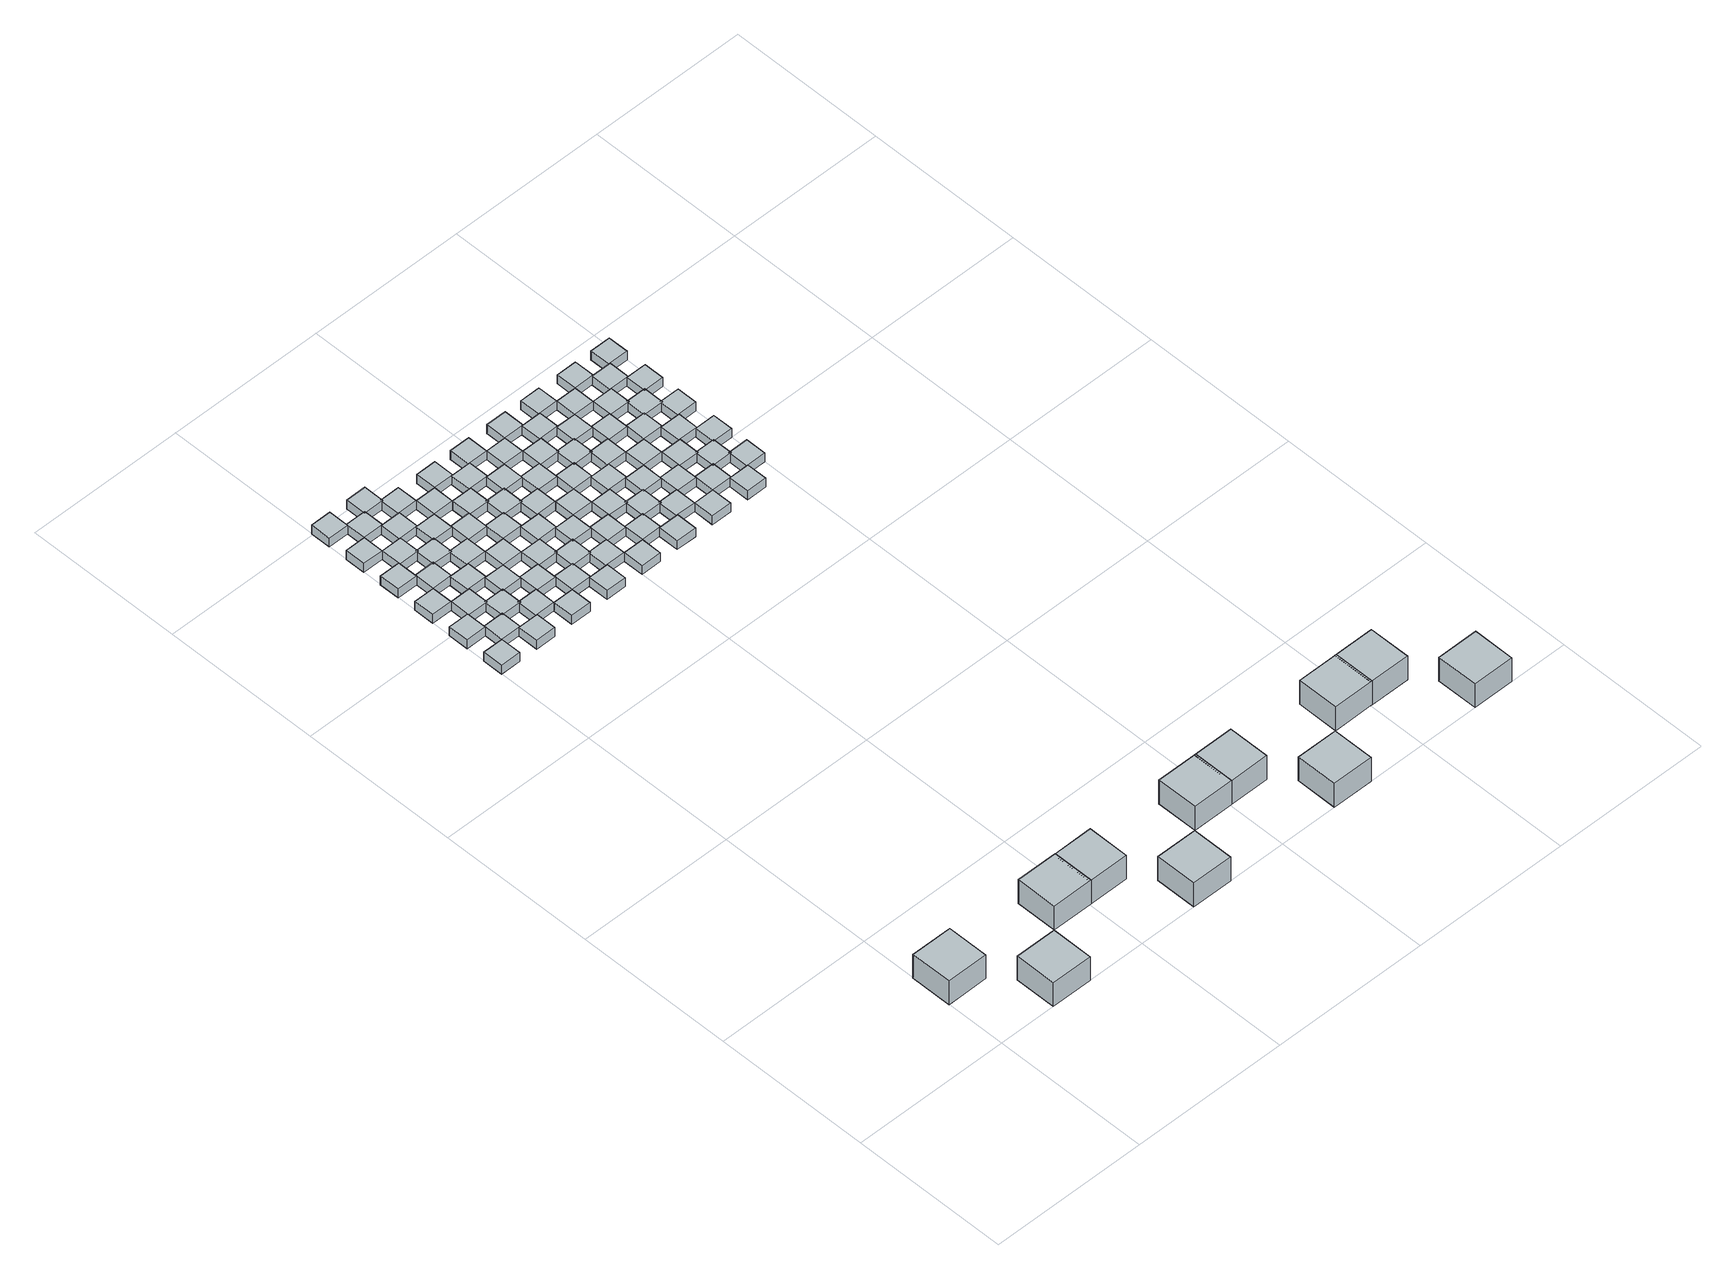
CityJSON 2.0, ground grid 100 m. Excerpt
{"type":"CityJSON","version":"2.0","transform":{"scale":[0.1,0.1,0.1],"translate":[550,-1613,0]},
"CityObjects":{
"object1":{"type":"GenericCityObject","geometry":[{"type":"Solid","lod":"1","boundaries":[[[[0,1,2,3]],[[4,5,1,0]],[[5,6,2,1]],[[6,7,3,2]],[[7,4,0,3]],[[7,6,5,4]]]]}]},
"object2":{"type":"GenericCityObject","geometry":[{"type":"Solid","lod":"1","boundaries":[[[[8,9,10,11]],[[12,13,9,8]],[[13,14,10,9]],[[14,15,11,10]],[[15,12,8,11]],[[15,14,13,12]]]]}]},
"object3":{"type":"GenericCityObject","geometry":[{"type":"Solid","lod":"1","boundaries":[[[[16,17,18,19]],[[20,21,17,16]],[[21,22,18,17]],[[22,23,19,18]],[[23,20,16,19]],[[23,22,21,20]]]]}]},
"object4":{"type":"GenericCityObject","geometry":[{"type":"Solid","lod":"1","boundaries":[[[[24,25,26,27]],[[28,29,25,24]],[[29,30,26,25]],[[30,31,27,26]],[[31,28,24,27]],[[31,30,29,28]]]]}]},
"object5":{"type":"GenericCityObject","geometry":[{"type":"Solid","lod":"1","boundaries":[[[[32,33,34,35]],[[36,37,33,32]],[[37,38,34,33]],[[38,39,35,34]],[[39,36,32,35]],[[39,38,37,36]]]]}]},
"object6":{"type":"GenericCityObject","geometry":[{"type":"Solid","lod":"1","boundaries":[[[[40,41,42,43]],[[44,45,41,40]],[[45,46,42,41]],[[46,47,43,42]],[[47,44,40,43]],[[47,46,45,44]]]]}]},
"object7":{"type":"GenericCityObject","geometry":[{"type":"Solid","lod":"1","boundaries":[[[[48,49,50,51]],[[52,53,49,48]],[[53,54,50,49]],[[54,55,51,50]],[[55,52,48,51]],[[55,54,53,52]]]]}]},
"object8":{"type":"GenericCityObject","geometry":[{"type":"Solid","lod":"1","boundaries":[[[[26,56,57,58]],[[30,59,56,26]],[[59,60,57,56]],[[60,61,58,57]],[[61,30,26,58]],[[61,60,59,30]]]]}]},
"object9":{"type":"GenericCityObject","geometry":[{"type":"Solid","lod":"1","boundaries":[[[[62,63,64,65]],[[66,67,63,62]],[[67,68,64,63]],[[68,69,65,64]],[[69,66,62,65]],[[69,68,67,66]]]]}]},
"object10":{"type":"GenericCityObject","geometry":[{"type":"Solid","lod":"1","boundaries":[[[[70,71,72,49]],[[73,74,71,70]],[[74,75,72,71]],[[75,53,49,72]],[[53,73,70,49]],[[53,75,74,73]]]]}]},
"object11":{"type":"GenericCityObject","geometry":[{"type":"Solid","lod":"1","boundaries":[[[[76,77,78,79]],[[80,81,77,76]],[[81,82,78,77]],[[82,83,79,78]],[[83,80,76,79]],[[83,82,81,80]]]]}]},
"object12":{"type":"GenericCityObject","geometry":[{"type":"Solid","lod":"1","boundaries":[[[[84,85,86,87]],[[88,89,85,84]],[[89,90,86,85]],[[90,91,87,86]],[[91,88,84,87]],[[91,90,89,88]]]]}]},
"object13":{"type":"GenericCityObject","geometry":[{"type":"Solid","lod":"1","boundaries":[[[[50,92,93,94]],[[54,95,92,50]],[[95,96,93,92]],[[96,97,94,93]],[[97,54,50,94]],[[97,96,95,54]]]]}]},
"object14":{"type":"GenericCityObject","geometry":[{"type":"Solid","lod":"1","boundaries":[[[[98,99,100,101]],[[102,103,99,98]],[[103,104,100,99]],[[104,105,101,100]],[[105,102,98,101]],[[105,104,103,102]]]]}]},
"object15":{"type":"GenericCityObject","geometry":[{"type":"Solid","lod":"1","boundaries":[[[[106,107,108,109]],[[110,111,107,106]],[[111,112,108,107]],[[112,113,109,108]],[[113,110,106,109]],[[113,112,111,110]]]]}]},
"object16":{"type":"GenericCityObject","geometry":[{"type":"Solid","lod":"1","boundaries":[[[[114,115,116,117]],[[118,119,115,114]],[[119,120,116,115]],[[120,121,117,116]],[[121,118,114,117]],[[121,120,119,118]]]]}]},
"object17":{"type":"GenericCityObject","geometry":[{"type":"Solid","lod":"1","boundaries":[[[[122,123,124,85]],[[125,126,123,122]],[[126,127,124,123]],[[127,89,85,124]],[[89,125,122,85]],[[89,127,126,125]]]]}]},
"object18":{"type":"GenericCityObject","geometry":[{"type":"Solid","lod":"1","boundaries":[[[[128,129,130,131]],[[132,133,129,128]],[[133,134,130,129]],[[134,135,131,130]],[[135,132,128,131]],[[135,134,133,132]]]]}]},
"object19":{"type":"GenericCityObject","geometry":[{"type":"Solid","lod":"1","boundaries":[[[[136,137,138,139]],[[140,141,137,136]],[[141,142,138,137]],[[142,143,139,138]],[[143,140,136,139]],[[143,142,141,140]]]]}]},
"object20":{"type":"GenericCityObject","geometry":[{"type":"Solid","lod":"1","boundaries":[[[[86,144,145,146]],[[90,147,144,86]],[[147,148,145,144]],[[148,149,146,145]],[[149,90,86,146]],[[149,148,147,90]]]]}]},
"object21":{"type":"GenericCityObject","geometry":[{"type":"Solid","lod":"1","boundaries":[[[[150,151,152,153]],[[154,155,151,150]],[[155,156,152,151]],[[156,157,153,152]],[[157,154,150,153]],[[157,156,155,154]]]]}]},
"object22":{"type":"GenericCityObject","geometry":[{"type":"Solid","lod":"1","boundaries":[[[[158,159,160,161]],[[162,163,159,158]],[[163,164,160,159]],[[164,165,161,160]],[[165,162,158,161]],[[165,164,163,162]]]]}]},
"object23":{"type":"GenericCityObject","geometry":[{"type":"Solid","lod":"1","boundaries":[[[[166,167,168,137]],[[169,170,167,166]],[[170,171,168,167]],[[171,141,137,168]],[[141,169,166,137]],[[141,171,170,169]]]]}]},
"object24":{"type":"GenericCityObject","geometry":[{"type":"Solid","lod":"1","boundaries":[[[[172,173,174,175]],[[176,177,173,172]],[[177,178,174,173]],[[178,179,175,174]],[[179,176,172,175]],[[179,178,177,176]]]]}]},
"object25":{"type":"GenericCityObject","geometry":[{"type":"Solid","lod":"1","boundaries":[[[[180,181,182,183]],[[184,185,181,180]],[[185,186,182,181]],[[186,187,183,182]],[[187,184,180,183]],[[187,186,185,184]]]]}]},
"object26":{"type":"GenericCityObject","geometry":[{"type":"Solid","lod":"1","boundaries":[[[[188,189,190,191]],[[192,193,189,188]],[[193,194,190,189]],[[194,195,191,190]],[[195,192,188,191]],[[195,194,193,192]]]]}]},
"object27":{"type":"GenericCityObject","geometry":[{"type":"Solid","lod":"1","boundaries":[[[[196,197,198,199]],[[200,201,197,196]],[[201,202,198,197]],[[202,203,199,198]],[[203,200,196,199]],[[203,202,201,200]]]]}]},
"object28":{"type":"GenericCityObject","geometry":[{"type":"Solid","lod":"1","boundaries":[[[[204,205,206,207]],[[208,209,205,204]],[[209,210,206,205]],[[210,211,207,206]],[[211,208,204,207]],[[211,210,209,208]]]]}]},
"object29":{"type":"GenericCityObject","geometry":[{"type":"Solid","lod":"1","boundaries":[[[[160,212,213,181]],[[164,214,212,160]],[[214,215,213,212]],[[215,185,181,213]],[[185,164,160,181]],[[185,215,214,164]]]]}]},
"object30":{"type":"GenericCityObject","geometry":[{"type":"Solid","lod":"1","boundaries":[[[[168,216,217,218]],[[171,219,216,168]],[[219,220,217,216]],[[220,221,218,217]],[[221,171,168,218]],[[221,220,219,171]]]]}]},
"object31":{"type":"GenericCityObject","geometry":[{"type":"Solid","lod":"1","boundaries":[[[[222,223,224,225]],[[226,227,223,222]],[[227,228,224,223]],[[228,229,225,224]],[[229,226,222,225]],[[229,228,227,226]]]]}]},
"object32":{"type":"GenericCityObject","geometry":[{"type":"Solid","lod":"1","boundaries":[[[[230,231,232,233]],[[234,235,231,230]],[[235,236,232,231]],[[236,237,233,232]],[[237,234,230,233]],[[237,236,235,234]]]]}]},
"object33":{"type":"GenericCityObject","geometry":[{"type":"Solid","lod":"1","boundaries":[[[[238,239,240,212]],[[241,242,239,238]],[[242,243,240,239]],[[243,214,212,240]],[[214,241,238,212]],[[214,243,242,241]]]]}]},
"object34":{"type":"GenericCityObject","geometry":[{"type":"Solid","lod":"1","boundaries":[[[[244,245,246,247]],[[248,249,245,244]],[[249,250,246,245]],[[250,251,247,246]],[[251,248,244,247]],[[251,250,249,248]]]]}]},
"object35":{"type":"GenericCityObject","geometry":[{"type":"Solid","lod":"1","boundaries":[[[[206,252,253,223]],[[210,254,252,206]],[[254,255,253,252]],[[255,227,223,253]],[[227,210,206,223]],[[227,255,254,210]]]]}]},
"object36":{"type":"GenericCityObject","geometry":[{"type":"Solid","lod":"1","boundaries":[[[[213,256,257,258]],[[215,259,256,213]],[[259,260,257,256]],[[260,261,258,257]],[[261,215,213,258]],[[261,260,259,215]]]]}]},
"object37":{"type":"GenericCityObject","geometry":[{"type":"Solid","lod":"1","boundaries":[[[[262,263,264,265]],[[266,267,263,262]],[[267,268,264,263]],[[268,269,265,264]],[[269,266,262,265]],[[269,268,267,266]]]]}]},
"object38":{"type":"GenericCityObject","geometry":[{"type":"Solid","lod":"1","boundaries":[[[[270,271,272,273]],[[274,275,271,270]],[[275,276,272,271]],[[276,277,273,272]],[[277,274,270,273]],[[277,276,275,274]]]]}]},
"object39":{"type":"GenericCityObject","geometry":[{"type":"Solid","lod":"1","boundaries":[[[[278,279,280,252]],[[281,282,279,278]],[[282,283,280,279]],[[283,254,252,280]],[[254,281,278,252]],[[254,283,282,281]]]]}]},
"object40":{"type":"GenericCityObject","geometry":[{"type":"Solid","lod":"1","boundaries":[[[[284,285,286,287]],[[288,289,285,284]],[[289,290,286,285]],[[290,291,287,286]],[[291,288,284,287]],[[291,290,289,288]]]]}]},
"object41":{"type":"GenericCityObject","geometry":[{"type":"Solid","lod":"1","boundaries":[[[[292,293,294,295]],[[296,297,293,292]],[[297,298,294,293]],[[298,299,295,294]],[[299,296,292,295]],[[299,298,297,296]]]]}]},
"object42":{"type":"GenericCityObject","geometry":[{"type":"Solid","lod":"1","boundaries":[[[[253,300,301,302]],[[255,303,300,253]],[[303,304,301,300]],[[304,305,302,301]],[[305,255,253,302]],[[305,304,303,255]]]]}]},
"object43":{"type":"GenericCityObject","geometry":[{"type":"Solid","lod":"1","boundaries":[[[[306,307,308,309]],[[310,311,307,306]],[[311,312,308,307]],[[312,313,309,308]],[[313,310,306,309]],[[313,312,311,310]]]]}]},
"object44":{"type":"GenericCityObject","geometry":[{"type":"Solid","lod":"1","boundaries":[[[[314,315,316,317]],[[318,319,315,314]],[[319,320,316,315]],[[320,321,317,316]],[[321,318,314,317]],[[321,320,319,318]]]]}]},
"object45":{"type":"GenericCityObject","geometry":[{"type":"Solid","lod":"1","boundaries":[[[[322,323,324,293]],[[325,326,323,322]],[[326,327,324,323]],[[327,297,293,324]],[[297,325,322,293]],[[297,327,326,325]]]]}]},
"object46":{"type":"GenericCityObject","geometry":[{"type":"Solid","lod":"1","boundaries":[[[[328,329,330,331]],[[332,333,329,328]],[[333,334,330,329]],[[334,335,331,330]],[[335,332,328,331]],[[335,334,333,332]]]]}]},
"object47":{"type":"GenericCityObject","geometry":[{"type":"Solid","lod":"1","boundaries":[[[[336,337,338,339]],[[340,341,337,336]],[[341,342,338,337]],[[342,343,339,338]],[[343,340,336,339]],[[343,342,341,340]]]]}]},
"object48":{"type":"GenericCityObject","geometry":[{"type":"Solid","lod":"1","boundaries":[[[[344,345,346,347]],[[348,349,345,344]],[[349,350,346,345]],[[350,351,347,346]],[[351,348,344,347]],[[351,350,349,348]]]]}]},
"object49":{"type":"GenericCityObject","geometry":[{"type":"Solid","lod":"1","boundaries":[[[[352,353,354,355]],[[356,357,353,352]],[[357,358,354,353]],[[358,359,355,354]],[[359,356,352,355]],[[359,358,357,356]]]]}]},
"object50":{"type":"GenericCityObject","geometry":[{"type":"Solid","lod":"1","boundaries":[[[[360,361,362,363]],[[364,365,361,360]],[[365,366,362,361]],[[366,367,363,362]],[[367,364,360,363]],[[367,366,365,364]]]]}]},
"object51":{"type":"GenericCityObject","geometry":[{"type":"Solid","lod":"1","boundaries":[[[[316,368,369,337]],[[320,370,368,316]],[[370,371,369,368]],[[371,341,337,369]],[[341,320,316,337]],[[341,371,370,320]]]]}]},
"object52":{"type":"GenericCityObject","geometry":[{"type":"Solid","lod":"1","boundaries":[[[[324,372,373,374]],[[327,375,372,324]],[[375,376,373,372]],[[376,377,374,373]],[[377,327,324,374]],[[377,376,375,327]]]]}]},
"object53":{"type":"GenericCityObject","geometry":[{"type":"Solid","lod":"1","boundaries":[[[[378,379,380,381]],[[382,383,379,378]],[[383,384,380,379]],[[384,385,381,380]],[[385,382,378,381]],[[385,384,383,382]]]]}]},
"object54":{"type":"GenericCityObject","geometry":[{"type":"Solid","lod":"1","boundaries":[[[[386,387,388,389]],[[390,391,387,386]],[[391,392,388,387]],[[392,393,389,388]],[[393,390,386,389]],[[393,392,391,390]]]]}]},
"object55":{"type":"GenericCityObject","geometry":[{"type":"Solid","lod":"1","boundaries":[[[[394,395,396,368]],[[397,398,395,394]],[[398,399,396,395]],[[399,370,368,396]],[[370,397,394,368]],[[370,399,398,397]]]]}]},
"object56":{"type":"GenericCityObject","geometry":[{"type":"Solid","lod":"1","boundaries":[[[[400,401,402,403]],[[404,405,401,400]],[[405,406,402,401]],[[406,407,403,402]],[[407,404,400,403]],[[407,406,405,404]]]]}]},
"object57":{"type":"GenericCityObject","geometry":[{"type":"Solid","lod":"1","boundaries":[[[[362,408,409,379]],[[366,410,408,362]],[[410,411,409,408]],[[411,383,379,409]],[[383,366,362,379]],[[383,411,410,366]]]]}]},
"object58":{"type":"GenericCityObject","geometry":[{"type":"Solid","lod":"1","boundaries":[[[[369,412,413,414]],[[371,415,412,369]],[[415,416,413,412]],[[416,417,414,413]],[[417,371,369,414]],[[417,416,415,371]]]]}]},
"object59":{"type":"GenericCityObject","geometry":[{"type":"Solid","lod":"1","boundaries":[[[[418,419,420,421]],[[422,423,419,418]],[[423,424,420,419]],[[424,425,421,420]],[[425,422,418,421]],[[425,424,423,422]]]]}]},
"object60":{"type":"GenericCityObject","geometry":[{"type":"Solid","lod":"1","boundaries":[[[[426,427,428,429]],[[430,431,427,426]],[[431,432,428,427]],[[432,433,429,428]],[[433,430,426,429]],[[433,432,431,430]]]]}]},
"object61":{"type":"GenericCityObject","geometry":[{"type":"Solid","lod":"1","boundaries":[[[[434,435,436,408]],[[437,438,435,434]],[[438,439,436,435]],[[439,410,408,436]],[[410,437,434,408]],[[410,439,438,437]]]]}]},
"object62":{"type":"GenericCityObject","geometry":[{"type":"Solid","lod":"1","boundaries":[[[[440,441,442,443]],[[444,445,441,440]],[[445,446,442,441]],[[446,447,443,442]],[[447,444,440,443]],[[447,446,445,444]]]]}]},
"object63":{"type":"GenericCityObject","geometry":[{"type":"Solid","lod":"1","boundaries":[[[[448,449,450,451]],[[452,453,449,448]],[[453,454,450,449]],[[454,455,451,450]],[[455,452,448,451]],[[455,454,453,452]]]]}]},
"object64":{"type":"GenericCityObject","geometry":[{"type":"Solid","lod":"1","boundaries":[[[[409,456,457,458]],[[411,459,456,409]],[[459,460,457,456]],[[460,461,458,457]],[[461,411,409,458]],[[461,460,459,411]]]]}]},
"object65":{"type":"GenericCityObject","geometry":[{"type":"Solid","lod":"1","boundaries":[[[[462,463,464,465]],[[466,467,463,462]],[[467,468,464,463]],[[468,469,465,464]],[[469,466,462,465]],[[469,468,467,466]]]]}]},
"object66":{"type":"GenericCityObject","geometry":[{"type":"Solid","lod":"1","boundaries":[[[[470,471,472,473]],[[474,475,471,470]],[[475,476,472,471]],[[476,477,473,472]],[[477,474,470,473]],[[477,476,475,474]]]]}]},
"object67":{"type":"GenericCityObject","geometry":[{"type":"Solid","lod":"1","boundaries":[[[[478,479,480,449]],[[481,482,479,478]],[[482,483,480,479]],[[483,453,449,480]],[[453,481,478,449]],[[453,483,482,481]]]]}]},
"object68":{"type":"GenericCityObject","geometry":[{"type":"Solid","lod":"1","boundaries":[[[[484,485,486,487]],[[488,489,485,484]],[[489,490,486,485]],[[490,491,487,486]],[[491,488,484,487]],[[491,490,489,488]]]]}]},
"object69":{"type":"GenericCityObject","geometry":[{"type":"Solid","lod":"1","boundaries":[[[[492,493,494,495]],[[496,497,493,492]],[[497,498,494,493]],[[498,499,495,494]],[[499,496,492,495]],[[499,498,497,496]]]]}]},
"object70":{"type":"GenericCityObject","geometry":[{"type":"Solid","lod":"1","boundaries":[[[[500,501,502,503]],[[504,505,501,500]],[[505,506,502,501]],[[506,507,503,502]],[[507,504,500,503]],[[507,506,505,504]]]]}]},
"object71":{"type":"GenericCityObject","geometry":[{"type":"Solid","lod":"1","boundaries":[[[[508,509,510,511]],[[512,513,509,508]],[[513,514,510,509]],[[514,515,511,510]],[[515,512,508,511]],[[515,514,513,512]]]]}]},
"object72":{"type":"GenericCityObject","geometry":[{"type":"Solid","lod":"1","boundaries":[[[[472,516,517,493]],[[476,518,516,472]],[[518,519,517,516]],[[519,497,493,517]],[[497,476,472,493]],[[497,519,518,476]]]]}]},
"object73":{"type":"GenericCityObject","geometry":[{"type":"Solid","lod":"1","boundaries":[[[[480,520,521,522]],[[483,523,520,480]],[[523,524,521,520]],[[524,525,522,521]],[[525,483,480,522]],[[525,524,523,483]]]]}]},
"object74":{"type":"GenericCityObject","geometry":[{"type":"Solid","lod":"1","boundaries":[[[[526,527,528,529]],[[530,531,527,526]],[[531,532,528,527]],[[532,533,529,528]],[[533,530,526,529]],[[533,532,531,530]]]]}]},
"object75":{"type":"GenericCityObject","geometry":[{"type":"Solid","lod":"1","boundaries":[[[[534,535,536,537]],[[538,539,535,534]],[[539,540,536,535]],[[540,541,537,536]],[[541,538,534,537]],[[541,540,539,538]]]]}]},
"object76":{"type":"GenericCityObject","geometry":[{"type":"Solid","lod":"1","boundaries":[[[[542,543,544,516]],[[545,546,543,542]],[[546,547,544,543]],[[547,518,516,544]],[[518,545,542,516]],[[518,547,546,545]]]]}]},
"object77":{"type":"GenericCityObject","geometry":[{"type":"Solid","lod":"1","boundaries":[[[[548,549,550,551]],[[552,553,549,548]],[[553,554,550,549]],[[554,555,551,550]],[[555,552,548,551]],[[555,554,553,552]]]]}]},
"object78":{"type":"GenericCityObject","geometry":[{"type":"Solid","lod":"1","boundaries":[[[[510,556,557,527]],[[514,558,556,510]],[[558,559,557,556]],[[559,531,527,557]],[[531,514,510,527]],[[531,559,558,514]]]]}]},
"object79":{"type":"GenericCityObject","geometry":[{"type":"Solid","lod":"1","boundaries":[[[[517,560,561,562]],[[519,563,560,517]],[[563,564,561,560]],[[564,565,562,561]],[[565,519,517,562]],[[565,564,563,519]]]]}]},
"object80":{"type":"GenericCityObject","geometry":[{"type":"Solid","lod":"1","boundaries":[[[[566,567,568,569]],[[570,571,567,566]],[[571,572,568,567]],[[572,573,569,568]],[[573,570,566,569]],[[573,572,571,570]]]]}]},
"object81":{"type":"GenericCityObject","geometry":[{"type":"Solid","lod":"1","boundaries":[[[[574,575,576,577]],[[578,579,575,574]],[[579,580,576,575]],[[580,581,577,576]],[[581,578,574,577]],[[581,580,579,578]]]]}]},
"object82":{"type":"GenericCityObject","geometry":[{"type":"Solid","lod":"1","boundaries":[[[[582,583,584,556]],[[585,586,583,582]],[[586,587,584,583]],[[587,558,556,584]],[[558,585,582,556]],[[558,587,586,585]]]]}]},
"object83":{"type":"GenericCityObject","geometry":[{"type":"Solid","lod":"1","boundaries":[[[[588,589,590,591]],[[592,593,589,588]],[[593,594,590,589]],[[594,595,591,590]],[[595,592,588,591]],[[595,594,593,592]]]]}]},
"object84":{"type":"GenericCityObject","geometry":[{"type":"Solid","lod":"1","boundaries":[[[[596,597,598,599]],[[600,601,597,596]],[[601,602,598,597]],[[602,603,599,598]],[[603,600,596,599]],[[603,602,601,600]]]]}]},
"object85":{"type":"GenericCityObject","geometry":[{"type":"Solid","lod":"1","boundaries":[[[[557,604,605,606]],[[559,607,604,557]],[[607,608,605,604]],[[608,609,606,605]],[[609,559,557,606]],[[609,608,607,559]]]]}]},
"object86":{"type":"GenericCityObject","geometry":[{"type":"Solid","lod":"1","boundaries":[[[[610,611,612,613]],[[614,615,611,610]],[[615,616,612,611]],[[616,617,613,612]],[[617,614,610,613]],[[617,616,615,614]]]]}]},
"object87":{"type":"GenericCityObject","geometry":[{"type":"Solid","lod":"1","boundaries":[[[[618,619,620,621]],[[622,623,619,618]],[[623,624,620,619]],[[624,625,621,620]],[[625,622,618,621]],[[625,624,623,622]]]]}]},
"object88":{"type":"GenericCityObject","geometry":[{"type":"Solid","lod":"1","boundaries":[[[[626,627,628,629]],[[630,631,627,626]],[[631,632,628,627]],[[632,633,629,628]],[[633,630,626,629]],[[633,632,631,630]]]]}]},
"object89":{"type":"GenericCityObject","geometry":[{"type":"Solid","lod":"1","boundaries":[[[[634,635,636,637]],[[638,639,635,634]],[[639,640,636,635]],[[640,641,637,636]],[[641,638,634,637]],[[641,640,639,638]]]]}]},
"object90":{"type":"GenericCityObject","geometry":[{"type":"Solid","lod":"1","boundaries":[[[[642,643,644,645]],[[646,647,643,642]],[[647,648,644,643]],[[648,649,645,644]],[[649,646,642,645]],[[649,648,647,646]]]]}]},
"object91":{"type":"GenericCityObject","geometry":[{"type":"Solid","lod":"1","boundaries":[[[[650,651,652,653]],[[654,655,651,650]],[[655,656,652,651]],[[656,657,653,652]],[[657,654,650,653]],[[657,656,655,654]]]]}]},
"object92":{"type":"GenericCityObject","geometry":[{"type":"Solid","lod":"1","boundaries":[[[[658,659,660,661]],[[662,663,659,658]],[[663,664,660,659]],[[664,665,661,660]],[[665,662,658,661]],[[665,664,663,662]]]]}]},
"object93":{"type":"GenericCityObject","geometry":[{"type":"Solid","lod":"1","boundaries":[[[[666,667,668,669]],[[670,671,667,666]],[[671,672,668,667]],[[672,673,669,668]],[[673,670,666,669]],[[673,672,671,670]]]]}]}
},
"vertices":[
[0,380,0],[262,380,0],[262,642,0],[0,642,0],[0,380,175],[262,380,175],[262,642,175],[0,642,175],
[370,0,0],[632,0,0],[632,262,0],[370,262,0],[370,0,175],[632,0,175],[632,262,175],[370,262,175],
[750,380,0],[1012,380,0],[1012,642,0],[750,642,0],[750,380,175],[1012,380,175],[1012,642,175],[750,642,175],
[0,3630,0],[130,3630,0],[130,3760,0],[0,3760,0],[0,3630,65],[130,3630,65],[130,3760,65],[0,3760,65],
[0,3880,0],[130,3880,0],[130,4010,0],[0,4010,0],[0,3880,65],[130,3880,65],[130,4010,65],[0,4010,65],
[1000,380,0],[1262,380,0],[1262,642,0],[1000,642,0],[1000,380,175],[1262,380,175],[1262,642,175],[1000,642,175],
[0,4130,0],[130,4130,0],[130,4260,0],[0,4260,0],[0,4130,65],[130,4130,65],[130,4260,65],[0,4260,65],
[260,3760,0],[260,3890,0],[130,3890,0],[260,3760,65],[260,3890,65],[130,3890,65],
[0,4380,0],[130,4380,0],[130,4510,0],[0,4510,0],[0,4380,65],[130,4380,65],[130,4510,65],[0,4510,65],
[130,4000,0],[260,4000,0],[260,4130,0],[130,4000,65],[260,4000,65],[260,4130,65],
[250,3630,0],[380,3630,0],[380,3760,0],[250,3760,0],[250,3630,65],[380,3630,65],[380,3760,65],[250,3760,65],
[0,4630,0],[130,4630,0],[130,4760,0],[0,4760,0],[0,4630,65],[130,4630,65],[130,4760,65],[0,4760,65],
[260,4260,0],[260,4390,0],[130,4390,0],[260,4260,65],[260,4390,65],[130,4390,65],
[250,3880,0],[380,3880,0],[380,4010,0],[250,4010,0],[250,3880,65],[380,3880,65],[380,4010,65],[250,4010,65],
[1370,0,0],[1632,0,0],[1632,262,0],[1370,262,0],[1370,0,175],[1632,0,175],[1632,262,175],[1370,262,175],
[0,4880,0],[130,4880,0],[130,5010,0],[0,5010,0],[0,4880,65],[130,4880,65],[130,5010,65],[0,5010,65],
[130,4500,0],[260,4500,0],[260,4630,0],[130,4500,65],[260,4500,65],[260,4630,65],
[250,4130,0],[380,4130,0],[380,4260,0],[250,4260,0],[250,4130,65],[380,4130,65],[380,4260,65],[250,4260,65],
[370,3760,0],[500,3760,0],[500,3890,0],[370,3890,0],[370,3760,65],[500,3760,65],[500,3890,65],[370,3890,65],
[260,4760,0],[260,4890,0],[130,4890,0],[260,4760,65],[260,4890,65],[130,4890,65],
[250,4380,0],[380,4380,0],[380,4510,0],[250,4510,0],[250,4380,65],[380,4380,65],[380,4510,65],[250,4510,65],
[370,4000,0],[500,4000,0],[500,4130,0],[370,4130,0],[370,4000,65],[500,4000,65],[500,4130,65],[370,4130,65],
[500,3630,0],[630,3630,0],[630,3760,0],[500,3630,65],[630,3630,65],[630,3760,65],
[250,4630,0],[380,4630,0],[380,4760,0],[250,4760,0],[250,4630,65],[380,4630,65],[380,4760,65],[250,4760,65],
[370,4260,0],[500,4260,0],[500,4390,0],[370,4390,0],[370,4260,65],[500,4260,65],[500,4390,65],[370,4390,65],
[500,3880,0],[630,3880,0],[630,4010,0],[500,4010,0],[500,3880,65],[630,3880,65],[630,4010,65],[500,4010,65],
[250,4880,0],[380,4880,0],[380,5010,0],[250,5010,0],[250,4880,65],[380,4880,65],[380,5010,65],[250,5010,65],
[370,4500,0],[500,4500,0],[500,4630,0],[370,4630,0],[370,4500,65],[500,4500,65],[500,4630,65],[370,4630,65],
[630,4130,0],[630,4260,0],[630,4130,65],[630,4260,65],
[760,3760,0],[760,3890,0],[630,3890,0],[760,3760,65],[760,3890,65],[630,3890,65],
[370,4760,0],[500,4760,0],[500,4890,0],[370,4890,0],[370,4760,65],[500,4760,65],[500,4890,65],[370,4890,65],
[500,4380,0],[630,4380,0],[630,4510,0],[500,4510,0],[500,4380,65],[630,4380,65],[630,4510,65],[500,4510,65],
[630,4000,0],[760,4000,0],[760,4130,0],[630,4000,65],[760,4000,65],[760,4130,65],
[750,3630,0],[880,3630,0],[880,3760,0],[750,3760,0],[750,3630,65],[880,3630,65],[880,3760,65],[750,3760,65],
[630,4630,0],[630,4760,0],[630,4630,65],[630,4760,65],
[760,4260,0],[760,4390,0],[630,4390,0],[760,4260,65],[760,4390,65],[630,4390,65],
[750,3880,0],[880,3880,0],[880,4010,0],[750,4010,0],[750,3880,65],[880,3880,65],[880,4010,65],[750,4010,65],
[1750,380,0],[2012,380,0],[2012,642,0],[1750,642,0],[1750,380,175],[2012,380,175],[2012,642,175],[1750,642,175],
[630,4500,0],[760,4500,0],[760,4630,0],[630,4500,65],[760,4500,65],[760,4630,65],
[750,4130,0],[880,4130,0],[880,4260,0],[750,4260,0],[750,4130,65],[880,4130,65],[880,4260,65],[750,4260,65],
[870,3760,0],[1000,3760,0],[1000,3890,0],[870,3890,0],[870,3760,65],[1000,3760,65],[1000,3890,65],[870,3890,65],
[760,4760,0],[760,4890,0],[630,4890,0],[760,4760,65],[760,4890,65],[630,4890,65],
[750,4380,0],[880,4380,0],[880,4510,0],[750,4510,0],[750,4380,65],[880,4380,65],[880,4510,65],[750,4510,65],
[870,4000,0],[1000,4000,0],[1000,4130,0],[870,4130,0],[870,4000,65],[1000,4000,65],[1000,4130,65],[870,4130,65],
[1000,3630,0],[1130,3630,0],[1130,3760,0],[1000,3630,65],[1130,3630,65],[1130,3760,65],
[750,4630,0],[880,4630,0],[880,4760,0],[750,4760,0],[750,4630,65],[880,4630,65],[880,4760,65],[750,4760,65],
[870,4260,0],[1000,4260,0],[1000,4390,0],[870,4390,0],[870,4260,65],[1000,4260,65],[1000,4390,65],[870,4390,65],
[1000,3880,0],[1130,3880,0],[1130,4010,0],[1000,4010,0],[1000,3880,65],[1130,3880,65],[1130,4010,65],[1000,4010,65],
[2000,380,0],[2262,380,0],[2262,642,0],[2000,642,0],[2000,380,175],[2262,380,175],[2262,642,175],[2000,642,175],
[870,4500,0],[1000,4500,0],[1000,4630,0],[870,4630,0],[870,4500,65],[1000,4500,65],[1000,4630,65],[870,4630,65],
[1130,4130,0],[1130,4260,0],[1130,4130,65],[1130,4260,65],
[1260,3760,0],[1260,3890,0],[1130,3890,0],[1260,3760,65],[1260,3890,65],[1130,3890,65],
[870,4760,0],[1000,4760,0],[1000,4890,0],[870,4890,0],[870,4760,65],[1000,4760,65],[1000,4890,65],[870,4890,65],
[1000,4380,0],[1130,4380,0],[1130,4510,0],[1000,4510,0],[1000,4380,65],[1130,4380,65],[1130,4510,65],[1000,4510,65],
[1130,4000,0],[1260,4000,0],[1260,4130,0],[1130,4000,65],[1260,4000,65],[1260,4130,65],
[1250,3630,0],[1380,3630,0],[1380,3760,0],[1250,3760,0],[1250,3630,65],[1380,3630,65],[1380,3760,65],[1250,3760,65],
[1130,4630,0],[1130,4760,0],[1130,4630,65],[1130,4760,65],
[1260,4260,0],[1260,4390,0],[1130,4390,0],[1260,4260,65],[1260,4390,65],[1130,4390,65],
[1250,3880,0],[1380,3880,0],[1380,4010,0],[1250,4010,0],[1250,3880,65],[1380,3880,65],[1380,4010,65],[1250,4010,65],
[2370,0,0],[2632,0,0],[2632,262,0],[2370,262,0],[2370,0,175],[2632,0,175],[2632,262,175],[2370,262,175],
[1130,4500,0],[1260,4500,0],[1260,4630,0],[1130,4500,65],[1260,4500,65],[1260,4630,65],
[1250,4130,0],[1380,4130,0],[1380,4260,0],[1250,4260,0],[1250,4130,65],[1380,4130,65],[1380,4260,65],[1250,4260,65],
[1370,3760,0],[1500,3760,0],[1500,3890,0],[1370,3890,0],[1370,3760,65],[1500,3760,65],[1500,3890,65],[1370,3890,65],
[1260,4760,0],[1260,4890,0],[1130,4890,0],[1260,4760,65],[1260,4890,65],[1130,4890,65],
[1250,4380,0],[1380,4380,0],[1380,4510,0],[1250,4510,0],[1250,4380,65],[1380,4380,65],[1380,4510,65],[1250,4510,65],
[1370,4000,0],[1500,4000,0],[1500,4130,0],[1370,4130,0],[1370,4000,65],[1500,4000,65],[1500,4130,65],[1370,4130,65],
[1500,3630,0],[1630,3630,0],[1630,3760,0],[1500,3630,65],[1630,3630,65],[1630,3760,65],
[1250,4630,0],[1380,4630,0],[1380,4760,0],[1250,4760,0],[1250,4630,65],[1380,4630,65],[1380,4760,65],[1250,4760,65],
[1370,4260,0],[1500,4260,0],[1500,4390,0],[1370,4390,0],[1370,4260,65],[1500,4260,65],[1500,4390,65],[1370,4390,65],
[1500,3880,0],[1630,3880,0],[1630,4010,0],[1500,4010,0],[1500,3880,65],[1630,3880,65],[1630,4010,65],[1500,4010,65],
[1370,4500,0],[1500,4500,0],[1500,4630,0],[1370,4630,0],[1370,4500,65],[1500,4500,65],[1500,4630,65],[1370,4630,65],
[1630,4130,0],[1630,4260,0],[1630,4130,65],[1630,4260,65],
[1760,3760,0],[1760,3890,0],[1630,3890,0],[1760,3760,65],[1760,3890,65],[1630,3890,65],
[1370,4760,0],[1500,4760,0],[1500,4890,0],[1370,4890,0],[1370,4760,65],[1500,4760,65],[1500,4890,65],[1370,4890,65],
[1500,4380,0],[1630,4380,0],[1630,4510,0],[1500,4510,0],[1500,4380,65],[1630,4380,65],[1630,4510,65],[1500,4510,65],
[1630,4000,0],[1760,4000,0],[1760,4130,0],[1630,4000,65],[1760,4000,65],[1760,4130,65],
[1750,3630,0],[1880,3630,0],[1880,3760,0],[1750,3760,0],[1750,3630,65],[1880,3630,65],[1880,3760,65],[1750,3760,65],
[1630,4630,0],[1630,4760,0],[1630,4630,65],[1630,4760,65],
[1760,4260,0],[1760,4390,0],[1630,4390,0],[1760,4260,65],[1760,4390,65],[1630,4390,65],
[1750,3880,0],[1880,3880,0],[1880,4010,0],[1750,4010,0],[1750,3880,65],[1880,3880,65],[1880,4010,65],[1750,4010,65],
[2750,380,0],[3012,380,0],[3012,642,0],[2750,642,0],[2750,380,175],[3012,380,175],[3012,642,175],[2750,642,175],
[1630,4500,0],[1760,4500,0],[1760,4630,0],[1630,4500,65],[1760,4500,65],[1760,4630,65],
[1750,4130,0],[1880,4130,0],[1880,4260,0],[1750,4260,0],[1750,4130,65],[1880,4130,65],[1880,4260,65],[1750,4260,65],
[1870,3760,0],[2000,3760,0],[2000,3890,0],[1870,3890,0],[1870,3760,65],[2000,3760,65],[2000,3890,65],[1870,3890,65],
[1760,4760,0],[1760,4890,0],[1630,4890,0],[1760,4760,65],[1760,4890,65],[1630,4890,65],
[1750,4380,0],[1880,4380,0],[1880,4510,0],[1750,4510,0],[1750,4380,65],[1880,4380,65],[1880,4510,65],[1750,4510,65],
[1870,4000,0],[2000,4000,0],[2000,4130,0],[1870,4130,0],[1870,4000,65],[2000,4000,65],[2000,4130,65],[1870,4130,65],
[1750,4630,0],[1880,4630,0],[1880,4760,0],[1750,4760,0],[1750,4630,65],[1880,4630,65],[1880,4760,65],[1750,4760,65],
[1870,4260,0],[2000,4260,0],[2000,4390,0],[1870,4390,0],[1870,4260,65],[2000,4260,65],[2000,4390,65],[1870,4390,65],
[3000,380,0],[3262,380,0],[3262,642,0],[3000,642,0],[3000,380,175],[3262,380,175],[3262,642,175],[3000,642,175],
[1870,4500,0],[2000,4500,0],[2000,4630,0],[1870,4630,0],[1870,4500,65],[2000,4500,65],[2000,4630,65],[1870,4630,65],
[1870,4760,0],[2000,4760,0],[2000,4890,0],[1870,4890,0],[1870,4760,65],[2000,4760,65],[2000,4890,65],[1870,4890,65],
[3370,0,0],[3632,0,0],[3632,262,0],[3370,262,0],[3370,0,175],[3632,0,175],[3632,262,175],[3370,262,175]
]}
